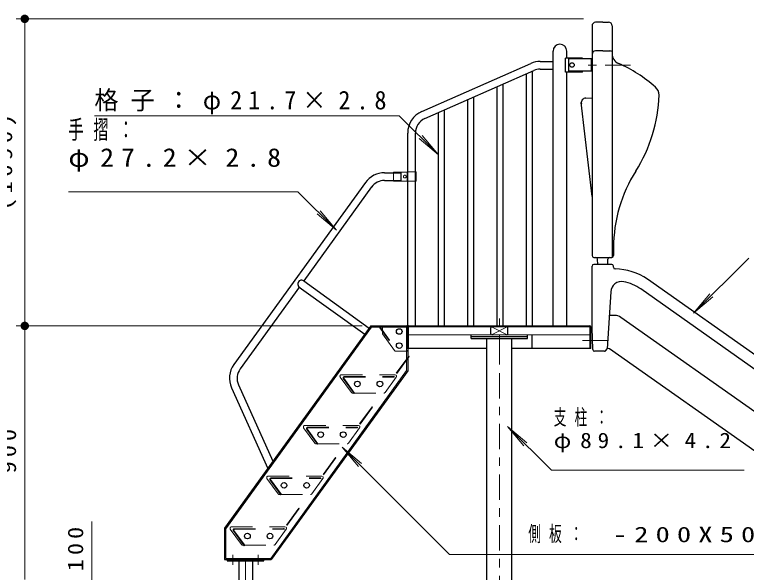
# Model space of a CAD drawing. Units: millimetres on the paper, scale 1:30. Extents: x -365 to 0, y -40 to 257.
# Drawn here: x -286.3 to -199.8, y 103.7 to 169.7 of the extents above; entities that cross this region are included whole.
import ezdxf

# ---------------------------------------------------------------- set-up
doc = ezdxf.new("R2010")
doc.units = ezdxf.units.MM
for name, pattern in [('USER1', [4.5, 2.5, -2]), ('USER2', [6, 3, -1, 1, -1]), ('USER3', [8, 3, -1, 1, -1, 1, -1])]:
    doc.linetypes.add(name, pattern=pattern)
doc.layers.add('LY_1', color=7, linetype='Continuous', lineweight=13)
doc.styles.add('ＭＳ ゴシック', font='')
doc.styles.get('ＭＳ ゴシック').set_extended_font_data('MS Gothic')

# ---------------------------------------------------------------- blocks, each defined once
blk = doc.blocks.new('filled_dot')
at = {"color": 0, "linetype": 'Continuous', "lineweight": -2, "const_width": 1.25}
blk.add_lwpolyline([(-0.625, 0, 1), (0.625, 0, 1)], format="xyb", close=True, dxfattribs=at)

msp = doc.modelspace()

# ---------------------------------------------------------------- linework, layer by layer
at = {"layer": 'LY_1'}
for p, q in [((-219.061, 169.23), (-286.132, 169.23)), ((-285.132, 132.897), (-285.132, 169.23)), ((-210.144, 160.211), (-210.144, 160.238)), ((-276.901, 157.768), (-240.852, 157.768)), ((-240.852, 157.768), (-236.219, 153.135)), ((-236.219, 153.135), (-238.517, 155.064)), ((-236.219, 153.135), (-238.147, 155.433)), ((-279.973, 148.773), (-252.835, 148.773)), ((-252.835, 148.773), (-248.274, 144.212)), ((-248.274, 144.212), (-250.202, 146.51)), ((-248.274, 144.212), (-250.572, 146.14)), ((-199.539, 140.913), (-206.06, 134.392)), ((-206.06, 134.392), (-204.132, 136.69)), ((-206.06, 134.392), (-203.762, 136.32)), ((-245.222, 132.897), (-286.132, 132.897)), ((-245.222, 132.897), (-285.465, 132.897)), ((-285.132, 102.897), (-285.132, 132.897)), ((-244.145, 132.747), (-261.371, 108.896)), ((-244.145, 132.747), (-240.004, 132.747)), ((-240.004, 132.747), (-240.004, 127.606)), ((-229.959, 131.851), (-228.082, 132.789)), ((-228.082, 131.851), (-229.959, 132.789)), ((-239.777, 131.82), (-218.264, 131.82)), ((-240.004, 127.606), (-256.056, 105.38)), ((-228.061, 120.999), (-226.133, 118.701)), ((-228.061, 120.999), (-225.763, 119.07)), ((-222.866, 115.803), (-228.061, 120.999)), ((-247.613, 118.538), (-245.684, 116.24)), ((-247.613, 118.538), (-245.314, 116.609)), ((-234.897, 105.823), (-247.613, 118.538)), ((-222.866, 115.803), (-200.092, 115.803)), ((-277.194, 99.563), (-277.194, 109.728)), ((-261.371, 108.896), (-261.371, 105.38)), ((-234.897, 105.823), (-188.1, 105.823)), ((-261.371, 105.38), (-256.056, 105.38))]:
    msp.add_line(p, q, dxfattribs=at)
at = {"layer": 'LY_1', "lineweight": 25}
for p, q in [((-216.791, 168.84), (-217.645, 168.825)), ((-216.791, 168.84), (-216.106, 168.828)), ((-218.061, 168.402), (-218.061, 141.217)), ((-215.69, 168.405), (-215.69, 141.006)), ((-222.664, 132.897), (-222.664, 165.42)), ((-221.044, 164.593), (-221.044, 165.42)), ((-216.791, 165.453), (-217.645, 165.438)), ((-216.791, 165.453), (-215.937, 165.438)), ((-221.187, 162.927), (-221.187, 164.593)), ((-219.187, 164.593), (-221.187, 164.593)), ((-218.121, 164.493), (-220.787, 164.493)), ((-220.787, 163.027), (-220.787, 164.493)), ((-219.187, 164.493), (-219.187, 164.593)), ((-218.121, 163.027), (-218.121, 164.493)), ((-238.193, 158.259), (-225.312, 163.946)), ((-224.186, 164.183), (-222.664, 164.183)), ((-237.827, 157.429), (-224.945, 163.116)), ((-225.827, 132.897), (-225.827, 162.727)), ((-225.103, 132.897), (-225.103, 163.047)), ((-224.186, 163.277), (-222.664, 163.277)), ((-219.187, 162.927), (-221.187, 162.927)), ((-221.044, 132.897), (-221.044, 162.927)), ((-218.121, 163.027), (-220.787, 163.027)), ((-219.187, 162.927), (-219.187, 163.027)), ((-229.291, 132.897), (-229.291, 161.198)), ((-228.567, 132.897), (-228.567, 161.517)), ((-232.755, 132.897), (-232.755, 159.669)), ((-232.031, 132.897), (-232.031, 159.988)), ((-218.061, 148.202), (-219.331, 159.311)), ((-218.786, 159.84), (-218.041, 159.879)), ((-235.496, 132.897), (-235.496, 158.458)), ((-236.219, 132.897), (-236.219, 158.139)), ((-239.854, 132.897), (-239.854, 155.709)), ((-238.947, 132.897), (-238.947, 155.709)), ((-242.594, 151.017), (-240.62, 151.017)), ((-240.62, 150.11), (-240.62, 151.017)), ((-244.853, 149.861), (-260.402, 128.332)), ((-242.594, 150.11), (-240.62, 150.11)), ((-244.118, 149.331), (-252.128, 138.239)), ((-215.521, 142.154), (-215.521, 141.217)), ((-215.728, 140.163), (-217.862, 140.163)), ((-217.849, 141.006), (-215.732, 141.006)), ((-217.391, 140.159), (-217.403, 140.798)), ((-216.19, 140.159), (-216.179, 140.798)), ((-218.062, 132.667), (-218.062, 139.963)), ((-215.528, 139.834), (-215.528, 139.963)), ((-252.138, 138.226), (-244.406, 132.641)), ((-188.61, 122.251), (-211.507, 138.409)), ((-252.659, 137.504), (-259.667, 127.801)), ((-252.669, 137.491), (-244.937, 131.906)), ((-215.836, 136.937), (-216.261, 130.162)), ((-189.413, 121.104), (-212.31, 137.262)), ((-215.377, 134.134), (-215.918, 134.134)), ((-191.764, 117.746), (-214.662, 133.904)), ((-244.222, 132.897), (-261.521, 108.944)), ((-244.222, 132.897), (-240.007, 132.897)), ((-239.854, 132.753), (-239.854, 127.558)), ((-239.777, 130.23), (-239.777, 132.753)), ((-239.711, 132.897), (-218.331, 132.897)), ((-239.711, 132.82), (-218.331, 132.82)), ((-230.021, 131.973), (-230.021, 132.667)), ((-228.021, 131.973), (-228.021, 132.667)), ((-218.264, 130.23), (-218.264, 132.753)), ((-218.187, 130.23), (-218.187, 132.753)), ((-217.972, 130.09), (-218.062, 132.667)), ((-232.354, 131.62), (-232.354, 131.82)), ((-232.354, 131.42), (-232.354, 131.62)), ((-232.354, 131.62), (-225.687, 131.62)), ((-225.687, 131.62), (-225.687, 131.82)), ((-225.687, 131.42), (-225.687, 131.62)), ((-225.132, 130.23), (-225.132, 131.82)), ((-232.354, 131.42), (-225.687, 131.42)), ((-230.506, 82.897), (-230.506, 131.42)), ((-227.536, 82.897), (-227.536, 131.42)), ((-230.506, 130.23), (-239.777, 130.23)), ((-218.187, 130.23), (-227.536, 130.23)), ((-216.577, 129.897), (-217.772, 129.897)), ((-216.424, 129.968), (-216.261, 130.162)), ((-193.944, 114.633), (-215.993, 130.197)), ((-239.854, 127.558), (-255.98, 105.23)), ((-260.686, 125.56), (-256.408, 116.024)), ((-259.858, 125.931), (-255.795, 116.873)), ((-261.521, 108.944), (-261.521, 105.23)), ((-261.521, 105.23), (-255.98, 105.23)), ((-261.187, 105.23), (-261.187, 105.08)), ((-261.187, 105.08), (-256.854, 105.08)), ((-259.831, 105.08), (-259.831, 82.897)), ((-258.211, 105.08), (-258.211, 82.897)), ((-256.854, 105.08), (-256.854, 105.23))]:
    msp.add_line(p, q, dxfattribs=at)
at = {"layer": 'LY_1', "linetype": 'USER2'}
for p, q in [((-213.518, 163.76), (-219.229, 163.76)), ((-229.021, 128.774), (-229.021, 134.383)), ((-216.202, 131.163), (-219.972, 131.163)), ((-229.021, 76.315), (-229.021, 128.774)), ((-260.521, 105.783), (-260.521, 104.629)), ((-257.521, 105.783), (-257.521, 104.629)), ((-259.021, 105.08), (-259.021, 76.315))]:
    msp.add_line(p, q, dxfattribs=at)
at = {"layer": 'LY_1', "linetype": 'USER3'}
for p, q in [((-241.521, 151.097), (-239.934, 151.097)), ((-241.521, 151.097), (-241.521, 150.03)), ((-239.934, 151.113), (-238.867, 151.113)), ((-239.934, 151.113), (-239.934, 150.013)), ((-238.867, 151.113), (-238.867, 150.013)), ((-241.521, 150.03), (-239.934, 150.03)), ((-239.934, 150.013), (-238.867, 150.013))]:
    msp.add_line(p, q, dxfattribs=at)
at = {"layer": 'LY_1', "linetype": 'USER1'}
for p, q in [((-242.052, 131.156), (-243.134, 132.653)), ((-241.99, 131.201), (-243.071, 132.698)), ((-243.009, 132.82), (-240.007, 132.82)), ((-242.854, 132.897), (-242.854, 131.973)), ((-239.931, 132.743), (-239.931, 130.23)), ((-241.404, 129.966), (-242.854, 131.973)), ((-242.052, 131.156), (-241.99, 131.201)), ((-241.269, 129.897), (-240.021, 129.897)), ((-239.854, 130.23), (-239.931, 130.23)), ((-239.74, 129.329), (-241.473, 126.928)), ((-239.677, 129.284), (-241.411, 126.883)), ((-239.74, 129.329), (-239.677, 129.284)), ((-246.507, 125.012), (-247.831, 126.846)), ((-247.696, 127.11), (-241.342, 127.11)), ((-246.191, 124.886), (-247.467, 126.653)), ((-246.128, 124.931), (-247.405, 126.698)), ((-247.343, 126.897), (-241.535, 126.897)), ((-247.343, 126.82), (-241.535, 126.82)), ((-241.213, 126.846), (-242.537, 125.012)), ((-246.372, 124.943), (-246.232, 124.943)), ((-246.191, 124.886), (-246.128, 124.931)), ((-246.137, 124.943), (-242.672, 124.943)), ((-244.073, 123.329), (-245.806, 120.928)), ((-244.011, 123.284), (-245.744, 120.883)), ((-244.073, 123.329), (-244.011, 123.284)), ((-250.84, 119.012), (-252.164, 120.846)), ((-252.029, 121.11), (-245.675, 121.11)), ((-250.524, 118.886), (-251.8, 120.653)), ((-250.462, 118.931), (-251.738, 120.698)), ((-251.676, 120.897), (-245.869, 120.897)), ((-251.676, 120.82), (-245.869, 120.82)), ((-245.546, 120.846), (-246.87, 119.012)), ((-250.705, 118.943), (-250.565, 118.943)), ((-250.524, 118.886), (-250.462, 118.931)), ((-250.471, 118.943), (-247.005, 118.943)), ((-248.406, 117.329), (-250.14, 114.928)), ((-248.344, 117.284), (-250.078, 114.883)), ((-248.406, 117.329), (-248.344, 117.284)), ((-256.363, 115.11), (-250.009, 115.11)), ((-255.174, 113.012), (-256.498, 114.846)), ((-254.857, 112.886), (-256.134, 114.653)), ((-254.795, 112.931), (-256.071, 114.698)), ((-256.009, 114.897), (-250.202, 114.897)), ((-256.009, 114.82), (-250.202, 114.82)), ((-249.88, 114.846), (-251.204, 113.012)), ((-255.039, 112.943), (-254.898, 112.943)), ((-254.857, 112.886), (-254.795, 112.931)), ((-254.804, 112.943), (-251.339, 112.943)), ((-252.74, 111.329), (-254.473, 108.928)), ((-252.677, 111.284), (-254.411, 108.883)), ((-252.74, 111.329), (-252.677, 111.284)), ((-260.696, 109.11), (-254.342, 109.11)), ((-259.507, 107.012), (-260.831, 108.846)), ((-259.191, 106.886), (-260.467, 108.653)), ((-259.128, 106.931), (-260.405, 108.698)), ((-260.343, 108.897), (-254.535, 108.897)), ((-260.343, 108.82), (-254.535, 108.82)), ((-254.213, 108.846), (-255.537, 107.012)), ((-259.372, 106.943), (-259.232, 106.943)), ((-259.191, 106.886), (-259.128, 106.931)), ((-259.137, 106.943), (-255.672, 106.943))]:
    msp.add_line(p, q, dxfattribs=at)
at = {"layer": 'LY_1', "lineweight": 25}
for centre, radius in [((-220.439, 163.76), 0.267), ((-240.854, 132.23), 0.333), ((-240.854, 130.563), 0.333), ((-245.808, 126.026), 0.333), ((-243.141, 126.026), 0.333), ((-250.141, 120.026), 0.333), ((-247.475, 120.026), 0.333), ((-254.475, 114.026), 0.333), ((-251.808, 114.026), 0.333), ((-258.808, 108.026), 0.333), ((-256.141, 108.026), 0.333)]:
    msp.add_circle(centre, radius, dxfattribs=at)
at = {"layer": 'LY_1', "linetype": 'USER3'}
msp.add_circle((-240.201, 150.563), 0.167, dxfattribs=at)
at = {"layer": 'LY_1', "lineweight": 25}
for centre, radius, start, end in [((-217.637, 168.402), 0.423, 91, 180), ((-216.113, 168.405), 0.423, 0, 89), ((-221.854, 165.42), 0.81, 0, 180), ((-217.637, 165.015), 0.423, 90, 180), ((-215.944, 165.015), 0.423, 53.1301, 90), ((-214.42, 165.117), 1.27, 180, 246.15853), ((-224.186, 161.397), 2.787, 90, 113.82161), ((-221.778, 148.467), 16.933, 48.57444, 66.15853), ((-224.186, 161.397), 1.88, 90, 113.82161), ((-211.414, 160.211), 1.27, 0, 48.57444), ((-227.852, 160.702), 17.714, 327.63239, 358.41265), ((-218.802, 159.311), 0.529, 88.32675, 193.04445), ((-237.067, 155.709), 2.787, 113.82161, 180), ((-237.067, 155.709), 1.88, 113.82161, 180), ((-242.594, 148.23), 2.787, 90, 144.16235), ((-198.587, 142.154), 16.933, 147.63239, 180), ((-242.594, 148.23), 1.88, 90, 144.16235), ((-217.849, 141.217), 0.212, 180, 270), ((-215.732, 141.217), 0.212, 270, 0), ((-217.862, 139.963), 0.2, 90, 180), ((-217.614, 140.794), 0.212, 1, 90), ((-215.967, 140.794), 0.212, 90, 179), ((-215.728, 139.963), 0.2, 0, 90), ((-215.328, 139.834), 0.2, 180, 269.47576), ((-215.392, 132.861), 6.773, 55, 89.47576), ((-252.403, 137.858), 0.453, 54.16222, 234.16248), ((-214.57, 136.884), 1.267, 78.45179, 177.62651), ((-215.392, 132.861), 5.373, 55, 78.45179), ((-215.918, 134.034), 0.1, 90, 176.40535), ((-215.392, 132.861), 1.273, 55, 89.32624), ((-240.007, 132.743), 0.153, 0, 90), ((-239.711, 132.753), 0.143, 90, 180), ((-239.711, 132.753), 0.0667, 90, 180), ((-229.867, 132.667), 0.153, 90, 180), ((-228.174, 132.667), 0.153, 0, 90), ((-218.331, 132.753), 0.143, 0, 90), ((-218.331, 132.753), 0.0667, 0, 90), ((-229.867, 131.973), 0.153, 180, 270), ((-228.174, 131.973), 0.153, 270, 0), ((-217.772, 130.097), 0.2, 182, 270), ((-216.577, 130.097), 0.2, 270, 320), ((-216.108, 130.033), 0.2, 54.99913, 140), ((-258.143, 126.7), 2.787, 144.16234, 204.16235), ((-258.143, 126.7), 1.88, 144.16234, 204.16235)]:
    msp.add_arc(centre, radius, start, end, dxfattribs=at)
at = {"layer": 'LY_1', "linetype": 'USER1'}
for centre, radius, start, end in [((-243.009, 132.743), 0.153, 90, 215.83765), ((-243.009, 132.743), 0.0767, 90, 215.83765), ((-240.007, 132.743), 0.0767, 0, 90), ((-241.269, 130.063), 0.167, 215.83765, 270), ((-240.021, 130.063), 0.167, 270, 0), ((-247.696, 126.943), 0.167, 90, 215.83765), ((-247.343, 126.743), 0.153, 90, 215.83765), ((-247.343, 126.743), 0.0767, 90, 215.83765), ((-241.535, 126.973), 0.0767, 270, 324.16235), ((-241.535, 126.973), 0.153, 270, 324.16235), ((-241.348, 126.943), 0.167, 324.16235, 59.69902), ((-246.372, 125.11), 0.167, 215.83765, 270), ((-242.672, 125.11), 0.167, 270, 324.16235), ((-252.029, 120.943), 0.167, 90, 215.83765), ((-251.676, 120.743), 0.153, 90, 215.83765), ((-251.676, 120.743), 0.0767, 90, 215.83765), ((-245.869, 120.973), 0.0767, 270, 324.16235), ((-245.869, 120.973), 0.153, 270, 324.16235), ((-245.681, 120.943), 0.167, 324.16235, 59.69902), ((-250.705, 119.11), 0.167, 215.83765, 270), ((-247.005, 119.11), 0.167, 270, 324.16235), ((-256.363, 114.943), 0.167, 90, 215.83765), ((-250.015, 114.943), 0.167, 324.16235, 59.69902), ((-256.009, 114.743), 0.153, 90, 215.83765), ((-256.009, 114.743), 0.0767, 90, 215.83765), ((-250.202, 114.973), 0.0767, 270, 324.16235), ((-250.202, 114.973), 0.153, 270, 324.16235), ((-255.039, 113.11), 0.167, 215.83765, 270), ((-251.339, 113.11), 0.167, 270, 324.16235), ((-260.696, 108.943), 0.167, 90, 215.83765), ((-254.348, 108.943), 0.167, 324.16235, 59.69902), ((-260.343, 108.743), 0.153, 90, 215.83765), ((-260.343, 108.743), 0.0767, 90, 215.83765), ((-254.535, 108.973), 0.0767, 270, 324.16235), ((-254.535, 108.973), 0.153, 270, 324.16235), ((-259.372, 107.11), 0.167, 215.83765, 270), ((-255.672, 107.11), 0.167, 270, 324.16235)]:
    msp.add_arc(centre, radius, start, end, dxfattribs=at)

# ---------------------------------------------------------------- block references
at = {"layer": 'LY_1', "xscale": 0.4, "yscale": 0.4}
for p, rotation in [((-285.132, 169.23), 270), ((-285.132, 132.897), 90), ((-285.132, 132.897), 270)]:
    msp.add_blockref('filled_dot', p, dxfattribs=dict(at, rotation=rotation))

# ---------------------------------------------------------------- texts
at = {"layer": 'LY_1', "style": 'ＭＳ ゴシック'}
for s, insert, char_height, attachment_point in [('\\T1.5;\\W0.95;格子：φ21.7×2.8', (-276.901, 157.918), 2.199, 7), ('\\T1.64;\\W0.6;手摺：', (-279.973, 157.223), 2.199, 1), ('\\T1.5;\\W1.1;φ27.2×2.8', (-279.973, 153.923), 2.199, 1), ('\\T1.64;\\W0.6;支柱：', (-222.592, 123.012), 1.833, 1), ('\\T1.5;\\W1.1;φ89.1×4.2', (-222.592, 120.262), 1.833, 1), ('\\T1.64;\\W0.6;側板：', (-225.6, 108.198), 1.833, 4), ('\\T1.5;\\W1.35;-200X50X4.5', (-215.6, 108.198), 1.833, 4)]:
    msp.add_mtext(s, dxfattribs=dict(at, insert=insert, char_height=char_height, attachment_point=attachment_point))
at = {"layer": 'LY_1', "char_height": 1.833, "attachment_point": 8, "rotation": 90, "style": 'ＭＳ ゴシック'}
for s, insert in [('\\T1.33;\\W1.2;(1090)', (-286.132, 152.52)), ('\\T1.33;\\W1.15;900', (-286.132, 118.313)), ('\\T1.33;\\W1.15;100', (-278.194, 106.728))]:
    msp.add_mtext(s, dxfattribs=dict(at, insert=insert))

doc.saveas('drawing.dxf')
